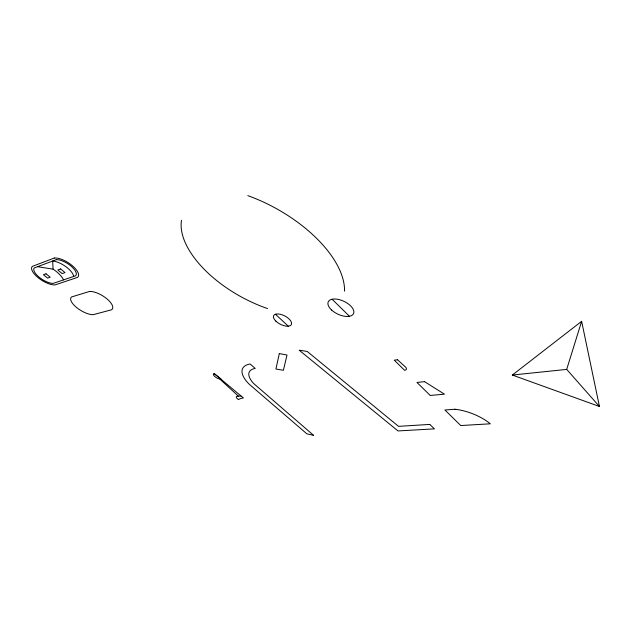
<?xml version="1.0" encoding="UTF-8"?>
<svg xmlns="http://www.w3.org/2000/svg" width="631" height="631" viewBox="0 0 631 631"><rect width="100%" height="100%" fill="white"/><g stroke="black" fill="none" stroke-linecap="round" stroke-linejoin="round"><path stroke-width="0.95" d="M599.45 406.49L566.693 369.395L581.632 321.313L512.333 375.043L599.45 406.49L581.632 321.313M238.471 396.213L219.738 378.963A4.803 1.932 27.6 0 1 214.54 376.305A4.803 1.932 27.6 0 1 214.138 373.544L243.416 397.972A31.881 12.423 26.1 0 0 238.439 399.589L237.319 398.642A3.581 1.412 26.8 0 1 237.098 396.371L240.995 395.929M512.333 375.043L566.693 369.395M219.738 378.963L221.047 379.01L214.138 373.544M37.608 266.676L53.099 269.169A17.897 7.059 32.5 0 1 63.565 279.872M275.439 314.23L288.296 326.188M332.095 299.228L349.471 316.289M53.099 269.169L52.649 261.029A14.868 6.002 32.4 0 1 65.995 266.763A14.868 6.002 32.4 0 1 73.669 276.465M247.833 195.634A103.389 52.909 28.9 0 1 344.534 291.175M267.56 308.575A91.235 47.262 28.5 0 1 181.483 220.258M279.32 353.573L275.913 369.017L283.398 370.279L287.01 355.032L279.32 353.573M54.337 258.016L32.355 266.361A15.491 6.073 32.5 0 0 38.097 277.648A15.491 6.073 32.5 0 0 55.031 284.912L77.55 277.388A15.964 6.507 32.4 0 0 72.115 265.517A15.964 6.507 32.4 0 0 54.337 258.016M56.301 259.656L34.263 267.93A13.014 5.103 32.5 0 0 39.232 277.269A13.014 5.103 32.5 0 0 53.162 283.39L75.641 275.794A13.409 5.466 32.4 0 0 70.901 265.982A13.409 5.466 32.4 0 0 56.301 259.656M46.024 273.791L43.444 274.714L47.593 278.105L50.18 277.198L46.024 273.791M60.647 268.956L57.807 269.973L62.185 273.602L65.032 272.608L60.647 268.956M89.555 291.451L71.579 296.941A15.002 5.876 31.3 0 0 76.572 307.486A15.002 5.876 31.3 0 0 93.23 314.672L111.569 309.774A15.349 6.184 31.2 0 0 106.891 298.818A15.349 6.184 31.2 0 0 89.555 291.451M397.491 359.749L394.272 360.175L404.613 370.326A5.166 2.469 22.6 0 0 405.812 367.337L397.491 359.749M424.545 381.645L416.965 382.449L430.224 395.463L444.429 394.162L424.545 381.645M454.943 409.235L444.926 409.992L460.772 425.546L490.326 423.803A34.476 15.27 20.6 0 0 454.943 409.235M429.782 424.411L398.54 426.351L307.21 351.443L299.173 350.197L397.995 430.941L434.428 428.867L429.782 424.411M313.639 435.366L306.784 433.773L249.166 384.161A34.319 14.395 26.2 0 1 250.144 364L255.208 368.433A26.999 11.326 26.2 0 0 253.733 383.585L313.639 435.366M275.881 321.155A9.915 4.717 26.8 0 0 291.222 324.776A9.915 4.717 26.8 0 0 280.416 314.309A9.915 4.717 26.8 0 0 275.881 321.155M331.709 310.113A13.953 7.099 25.1 0 0 353.431 313.836A13.953 7.099 25.1 0 0 337.522 299.26A13.953 7.099 25.1 0 0 331.709 310.113"/></g></svg>
